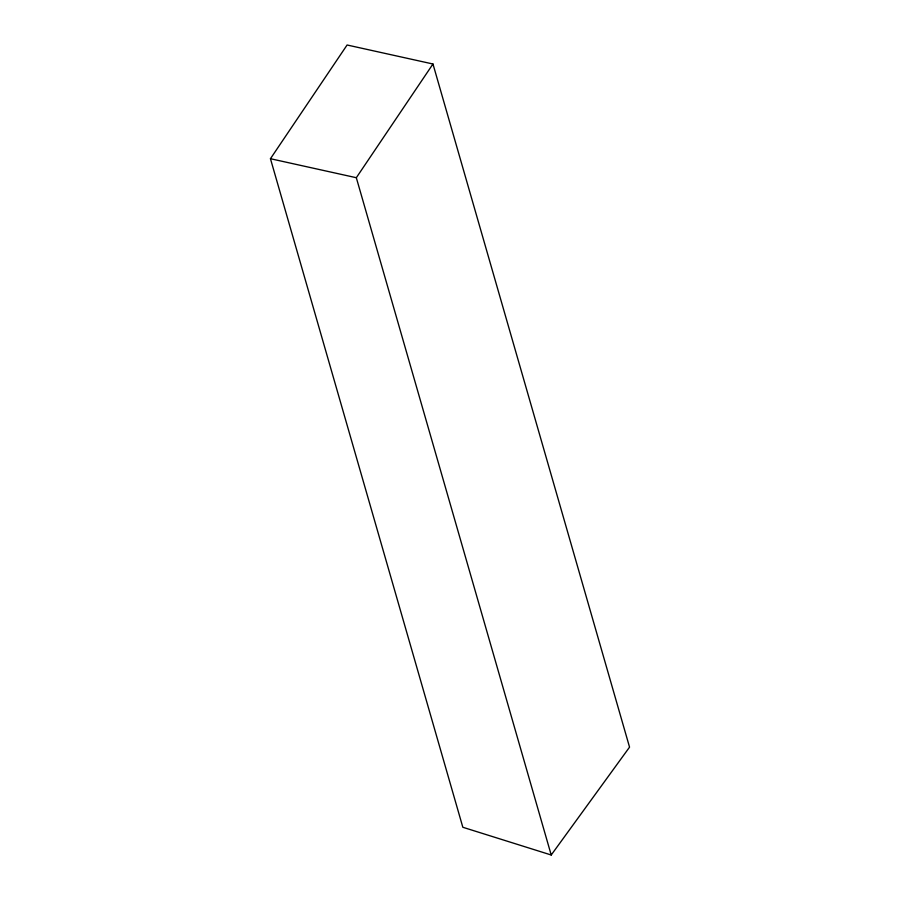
<?xml version="1.0" encoding="UTF-8"?>
<svg xmlns="http://www.w3.org/2000/svg" width="900" height="900" viewBox="0 0 900 900"><rect width="100%" height="100%" fill="white"/><g stroke="black" fill="none" stroke-linecap="round" stroke-linejoin="round"><path stroke-width="1.35" d="M270.45 158.715L347.096 45L432.968 64.001L629.55 747.146L551.216 855L462.836 827.269L270.45 158.715L356.321 177.716L551.216 855M356.321 177.716L432.968 64.001"/></g></svg>
